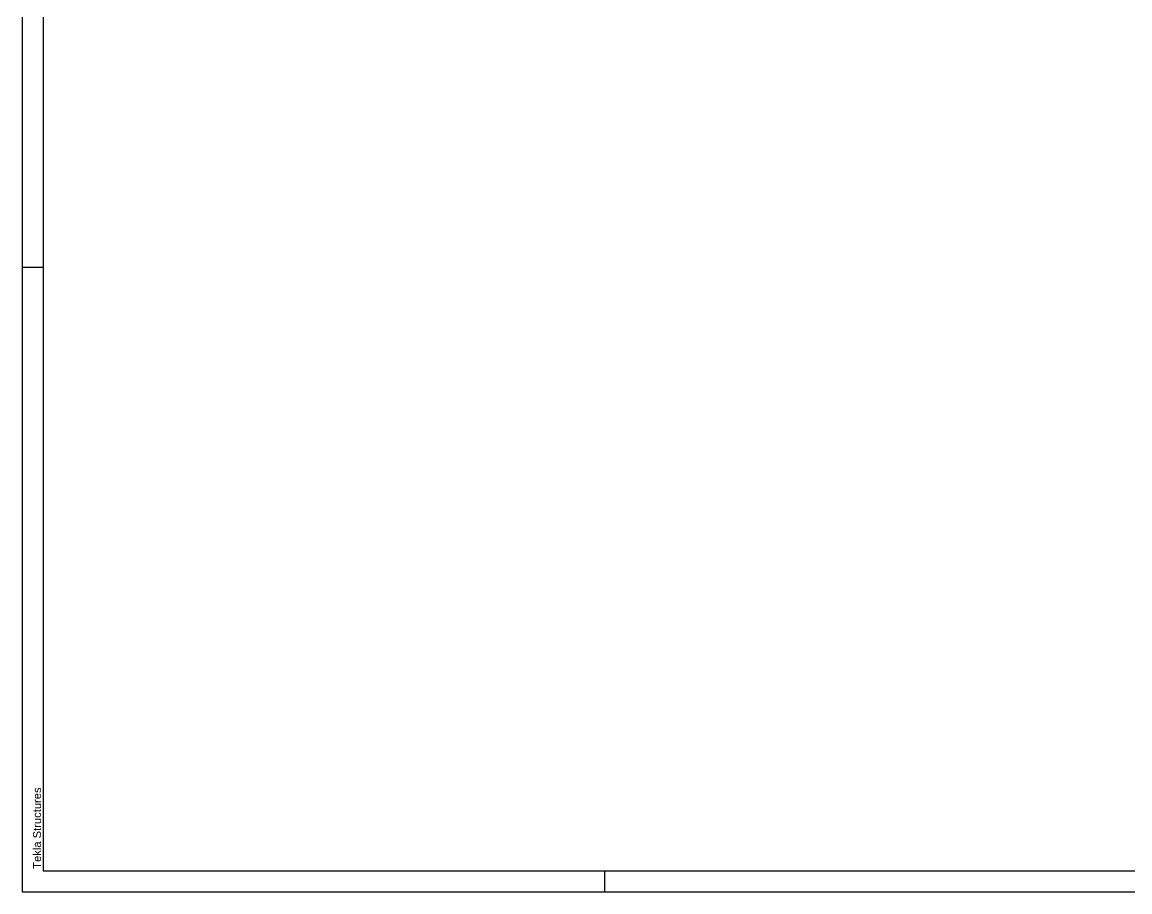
# Model space of a CAD drawing. Header units: millimetres. Extents: x -172 to 1017, y -617 to 224.
# Drawn here: x -172.2 to 92.1, y -617.4 to -409.7 of the extents above; entities that cross this region are included whole.
import ezdxf

# ---------------------------------------------------------------- set-up
doc = ezdxf.new("R2010")
doc.units = ezdxf.units.MM
doc.styles.add('Arial', font='ARIAL.TTF', dxfattribs={"height": 0.2})

# ---------------------------------------------------------------- blocks, each defined once
blk = doc.blocks.new('Unknown-761545786-1135')
at = {"color": 5, "linetype": 'Continuous'}
for p, q in [((-172.17, 223.65), (-172.17, -617.35)), ((-167.17, 218.65), (-167.17, -612.35)), ((-167.17, -468.35), (-172.17, -468.35)), ((-167.17, -612.35), (1011.83, -612.35)), ((-33.17, -617.35), (-33.17, -612.35)), ((-172.17, -617.35), (1016.83, -617.35))]:
    blk.add_line(p, q, dxfattribs=at)
at = {"color": 174, "linetype": 'Continuous', "style": 'Arial'}
blk.add_text('Tekla Structures', height=1.9102, rotation=90, dxfattribs=at).set_placement((-167.67, -611.85))

msp = doc.modelspace()

# ---------------------------------------------------------------- block references
msp.add_blockref('Unknown-761545786-1135', (0, 0))

doc.saveas('drawing.dxf')
